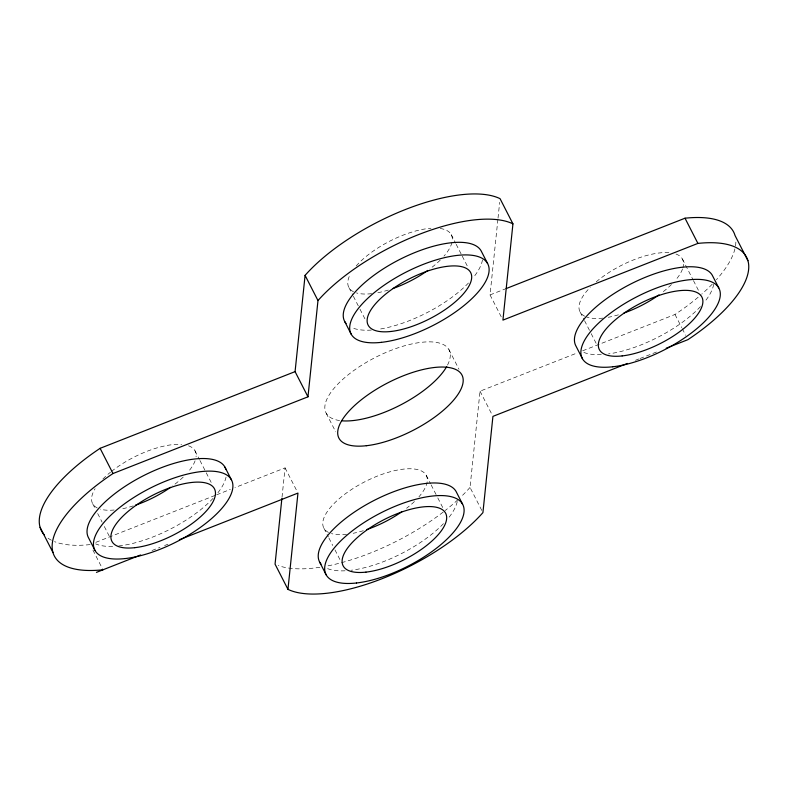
<?xml version="1.0" encoding="UTF-8"?>
<svg xmlns="http://www.w3.org/2000/svg" width="788" height="788" viewBox="0 0 788 788"><rect width="100%" height="100%" fill="white"/><g stroke="black" fill="none" stroke-linecap="round" stroke-linejoin="round"><path stroke-width="0.59" stroke-dasharray="3.94 2.96" d="M282.025 497.13L285.069 467.885L234.903 487.624M481.793 510.447L470.022 487.437L480.03 391.183L576.944 353.054M501.247 316.825L490.037 294.919L497.898 219.369M498.016 218.148L499.671 202.309M490.037 294.919L504.862 289.088M95.801 542.351L215.518 495.248M216.661 494.805L230.342 489.417M582.647 350.808L675.001 314.471A124.819 48.57 -27.1 0 0 700.818 294.948M152.025 550.497L160.003 547.365M164.564 545.562L167.982 544.222M635.443 360.303L638.861 358.954M640.004 358.51L658.246 351.33M682.398 258.996L692.898 279.513M693.45 280.597L698.976 291.393M675.001 314.471L681.728 327.621M682.29 328.714L685.649 335.284M580.126 312.038L583.987 319.593M584.548 320.677L590.626 332.556M591.177 333.639L596.703 344.435M451.199 234.558L455.622 243.197M456.173 244.27L461.699 255.076M462.251 256.149L468.328 268.028M480.03 391.183L492.362 415.276M448.914 349.576L459.01 369.296M348.926 287.6L352.797 295.155M353.349 296.239L359.426 308.108M359.978 309.191L365.504 319.987M426.18 475.213L430.603 483.852M431.154 484.925L437.232 496.804M437.783 497.888L442.757 507.6M326.193 413.227L335.718 431.854M323.907 528.246L328.33 536.884M328.882 537.968L332.753 545.523M334.959 549.847L341.037 561.726M285.069 467.885L297.401 491.988M194.981 450.766L199.403 459.404M199.955 460.488L211.558 483.162M92.708 503.808L95.476 509.206M97.682 513.52L102.105 522.158M104.312 526.482L109.286 536.204M92.905 550.073L102.43 568.69M195.089 460.813A57.613 22.419 -27.1 0 1 188.539 471.441M183.24 477.075A57.613 22.419 -27.1 0 1 172.562 485.93M133.251 505.896A57.613 22.419 -27.1 0 1 120.82 509.078M114.162 510.013A57.613 22.419 -27.1 0 1 100.234 509.127M97.279 507.974A57.613 22.419 -27.1 0 1 95.112 488.688M102.854 479.074A57.613 22.419 -27.1 0 1 110.527 472.17M111.413 471.46A57.613 22.419 -27.1 0 1 181.644 444.432M188.509 445.791A57.613 22.419 -27.1 0 1 196.064 456.735M470.022 487.437A124.819 48.57 -27.1 0 1 461.354 496.479M457.858 499.769A124.819 48.57 -27.1 0 1 445.181 510.516M443.24 512.023A124.819 48.57 -27.1 0 1 325.7 566.296M319.908 567.271A124.819 48.57 -27.1 0 1 278.243 565.508M90.098 544.597A124.819 48.57 -27.1 0 1 54.539 541.642M51.427 540.233A124.819 48.57 -27.1 0 1 47.388 537.702M735.854 242.054A124.819 48.57 -27.1 0 1 735.184 247.718M734.928 248.85A124.819 48.57 -27.1 0 1 716.381 279.75M712.273 284.153A124.819 48.57 -27.1 0 1 701.694 294.18M226.048 477.124A76.81 29.885 -27.1 0 1 216.986 493.899M213.046 498.38A76.81 29.885 -27.1 0 1 118.83 545.956M112.694 546.409A76.81 29.885 -27.1 0 1 95.594 543.848M457.247 501.562A76.81 29.885 -27.1 0 1 448.185 518.337M443.467 523.646A76.81 29.885 -27.1 0 1 351.123 570.266M345.085 570.798A76.81 29.885 -27.1 0 1 325.848 567.843M713.652 284.32A76.81 29.885 -27.1 0 1 704.393 302.129M700.463 306.611A76.81 29.885 -27.1 0 1 608.444 353.911M601.303 354.59A76.81 29.885 -27.1 0 1 582.066 351.625M482.453 259.882A76.81 29.885 -27.1 0 1 473.194 277.691M468.486 282.99A76.81 29.885 -27.1 0 1 378.368 329.315M371.315 330.074A76.81 29.885 -27.1 0 1 351.812 327.631M451.938 242.507A57.613 22.419 -27.1 0 1 443.949 256.169M440.265 260.079A57.613 22.419 -27.1 0 1 429.726 269.023M388.346 290.043A57.613 22.419 -27.1 0 1 375.925 293.067M371.631 293.678A57.613 22.419 -27.1 0 1 356.452 292.919M353.497 291.757A57.613 22.419 -27.1 0 1 350.315 274.244M356.176 265.98A57.613 22.419 -27.1 0 1 430.987 228.244M440.157 228.471A57.613 22.419 -27.1 0 1 452.282 240.527M675.927 254.022A57.613 22.419 -27.1 0 1 682.851 267.989M682.497 269.043A57.613 22.419 -27.1 0 1 675.149 280.617M671.465 284.517A57.613 22.419 -27.1 0 1 661.861 292.762M618.432 314.816A57.613 22.419 -27.1 0 1 608.237 317.308M602.83 318.125A57.613 22.419 -27.1 0 1 586.597 317.012M584.696 316.205A57.613 22.419 -27.1 0 1 590.271 287.305M596.23 281.818A57.613 22.419 -27.1 0 1 670.086 252.761M328.478 532.412A57.613 22.419 -27.1 0 1 377.728 475.942A57.613 22.419 -27.1 0 1 418.93 496.824M414.439 501.523A57.613 22.419 -27.1 0 1 406.569 508.27M363.327 530.688A57.613 22.419 -27.1 0 1 353.152 533.299M346.612 534.333A57.613 22.419 -27.1 0 1 331.433 533.575M339.628 420.546A69.127 26.9 -27.1 0 1 375.443 357.388A69.127 26.9 -27.1 0 1 447.249 365.593"/><path stroke-width="1.18" d="M281.897 498.351L275.061 564.149L287.955 589.345A124.819 48.57 -27.1 0 0 482.916 512.633L492.924 416.379L627.465 363.445M102.992 569.793A124.819 48.57 -27.1 0 1 112.999 473.529L307.97 396.817L295.076 371.621L305.084 275.367A124.819 48.57 -27.1 0 1 500.045 198.655L512.939 223.851L502.931 320.115L697.902 243.403L685.008 218.207L506.004 288.635M287.955 589.345L297.962 493.081L179.388 539.731M307.97 396.817L317.978 300.563L305.084 275.367M44.138 534.688A124.819 48.57 -27.1 0 1 100.106 448.333L295.076 371.621M96.451 572.364L140.619 554.988M666.224 348.188L687.894 339.667A124.819 48.57 -27.1 0 0 697.902 243.403M747.91 260.67L735.017 235.474A124.819 48.57 -27.1 0 0 685.008 218.207M718.784 287.955L712.332 275.357A76.81 29.885 -27.1 0 0 629.582 284.596A76.81 29.885 -27.1 0 0 575.969 346.07L582.421 358.668M487.585 263.507L481.143 250.909A76.81 29.885 -27.1 0 0 395.852 261.488A76.81 29.885 -27.1 0 0 346.05 323.474M462.566 504.162L456.124 491.564A76.81 29.885 -27.1 0 0 370.843 502.143A76.81 29.885 -27.1 0 0 321.031 564.129M344.77 321.632L351.221 334.23M319.751 562.287L326.202 574.885M224.925 467.126L231.367 479.725M100.106 448.333L112.999 473.529M95.003 550.438L88.561 537.84A76.81 29.885 -27.1 0 1 144.716 475.065A76.81 29.885 -27.1 0 1 225.821 469.165M40.09 527.33L52.983 552.526M317.978 300.563A124.819 48.57 -27.1 0 1 512.939 223.851M170.622 487.319A57.613 22.419 -27.1 0 1 135.506 505.147M427.815 270.422A57.613 22.419 -27.1 0 1 392.848 288.546M401.821 511.757A57.613 22.419 -27.1 0 1 366.696 529.595M659.004 294.86A57.613 22.419 -27.1 0 1 624.047 312.994M446.727 366.538A69.127 26.9 -27.1 0 1 341.972 420.812M125.272 558.554A76.81 29.885 -27.1 0 0 232.815 487.683A76.81 29.885 -27.1 0 0 131.468 499.001A76.81 29.885 -27.1 0 0 125.272 558.554M134.758 547.68A57.613 22.419 -27.1 0 0 215.41 494.529A57.613 22.419 -27.1 0 0 139.397 503.02A57.613 22.419 -27.1 0 0 134.758 547.68M356.471 582.992A76.81 29.885 -27.1 0 0 464.014 512.131A76.81 29.885 -27.1 0 0 362.667 523.449A76.81 29.885 -27.1 0 0 356.471 582.992M365.947 572.127A57.613 22.419 -27.1 0 0 446.609 518.977A57.613 22.419 -27.1 0 0 370.596 527.467A57.613 22.419 -27.1 0 0 365.947 572.127M612.69 366.784A76.81 29.885 -27.1 0 0 720.232 295.914A76.81 29.885 -27.1 0 0 618.885 307.241A76.81 29.885 -27.1 0 0 612.69 366.784M622.165 355.92A57.613 22.419 -27.1 0 0 702.827 302.769A57.613 22.419 -27.1 0 0 626.815 311.26A57.613 22.419 -27.1 0 0 622.165 355.92M381.49 342.337A76.81 29.885 -27.1 0 0 489.033 271.476A76.81 29.885 -27.1 0 0 387.686 282.793A76.81 29.885 -27.1 0 0 381.49 342.337M390.966 331.472A57.613 22.419 -27.1 0 0 471.628 278.322A57.613 22.419 -27.1 0 0 395.615 286.812A57.613 22.419 -27.1 0 0 390.966 331.472M366.331 445.722A69.127 26.9 -27.1 0 0 463.117 381.944A69.127 26.9 -27.1 0 0 371.897 392.129A69.127 26.9 -27.1 0 0 366.331 445.722"/></g></svg>
